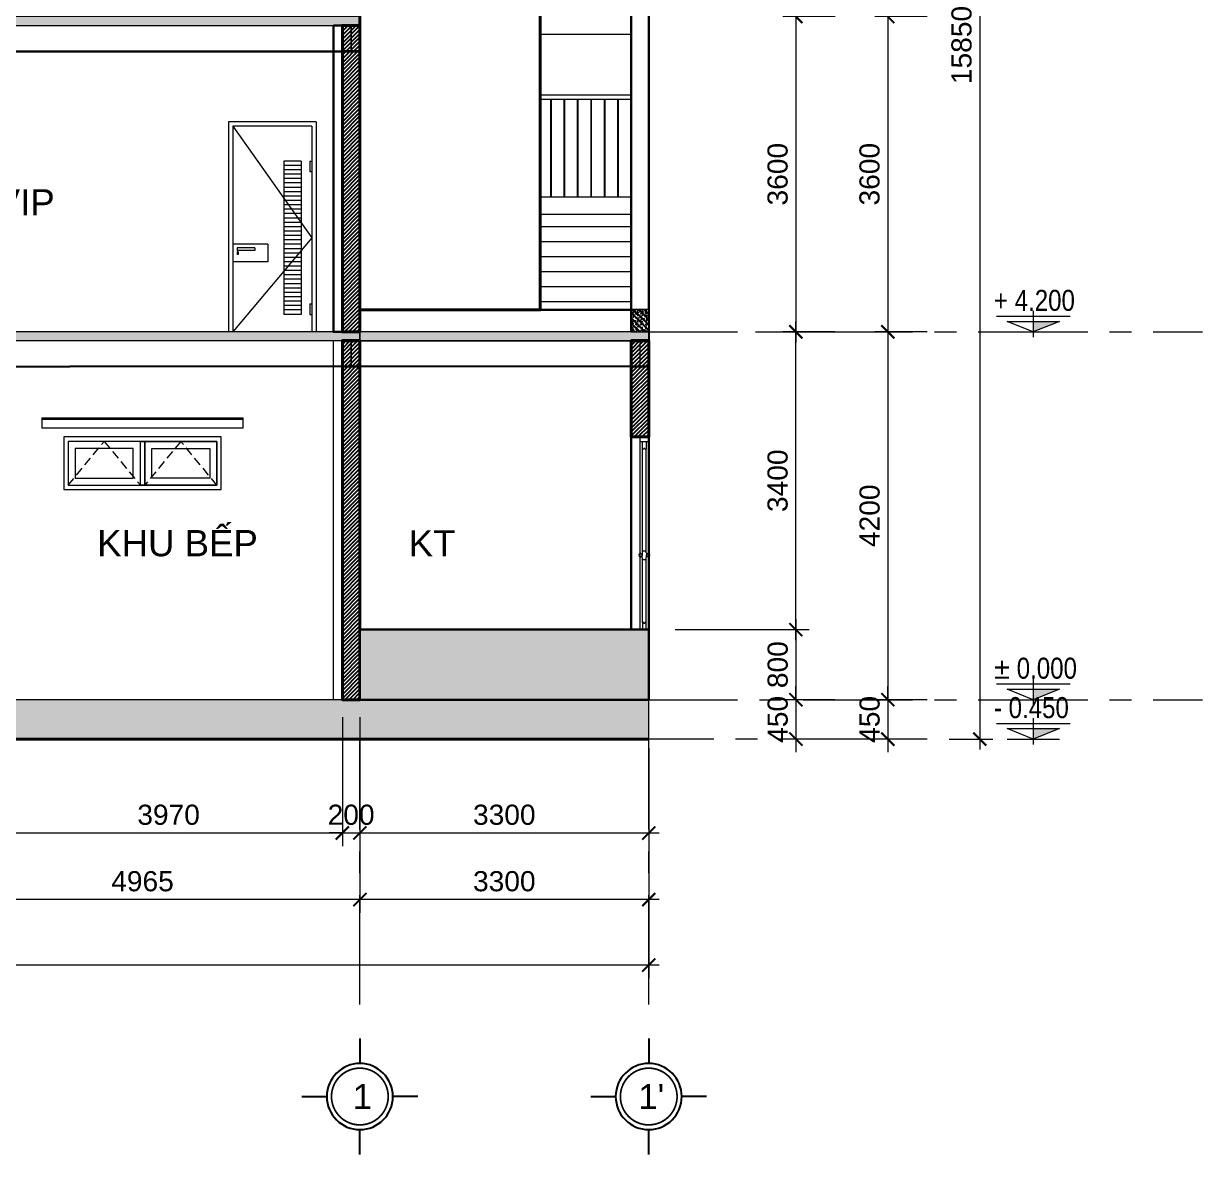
# Model space of a CAD drawing. Header units: millimetres. Extents: x 886808 to 1650903, y -1008069 to 230892.
# Drawn here: x 1046743 to 1060210, y -568742 to -555830 of the extents above; entities that cross this region are included whole.
import ezdxf
from ezdxf.enums import TextEntityAlignment as Align

# ---------------------------------------------------------------- set-up
doc = ezdxf.new("R2010")
doc.units = ezdxf.units.MM
for name, pattern in [('ACAD_ISO07W100', [3, 0, -3]), ('CENTER', [2, 1.25, -0.25, 0.25, -0.25]), ('CENTER2', [28.575, 19.05, -3.175, 3.175, -3.175]), ('CONTINOUS', [0]), ('DASHED', [0.75, 0.5, -0.25])]:
    doc.linetypes.add(name, pattern=pattern)
doc.layers.get('0').update_dxf_attribs({"lineweight": 0})
for name, color, linetype, lineweight in [('0.NETMANHNHAT-0.05', 251, 'Continuous', 0), ('01- NET TUONG- 242', 242, 'Continuous', 40), ('03- Net Cua- 153', 153, 'Continuous', 9), ('06- Dim- 250', 250, 'Continuous', 0), ('06-Dim', 250, 'Continuous', 0), ('8l NET TO', 8, 'Continuous', 9), ('A-GLAZ', 151, 'Continuous', 5), ('A-GLAZ-CURT', 52, 'Continuous', 5), ('A-Wall', 113, 'Continuous', 30), ('A_Dim', 8, 'Continuous', 5), ('ADP_007_text', 7, 'Continuous', 15), ('ADP_137_symbol', 137, 'Continuous', 9), ('i_hatch', 250, 'Continuous', 0), ('net truc', 250, 'CENTER2', 5), ('net vl', 33, 'Continuous', 5), ('Text', 250, 'Continuous', 25)]:
    doc.layers.add(name, color=color, linetype=linetype, lineweight=lineweight)
doc.layers.add('SCA1-ARC-1-concrete_block_1_c', color=141, linetype='Continuous')
doc.styles.add('ADP_HC_vni_HC', font='')
doc.styles.add('Arial', font='arial.ttf', dxfattribs={"height": 253.361452})
doc.styles.add('Roof Fl type B$0$GHICHUTHUONG', font='arial.ttf', dxfattribs={"width": 0.8})
doc.styles.add('TIÊU ĐỀ', font='arial.ttf', dxfattribs={"height": 230})
doc.styles.get('ADP_HC_vni_HC').set_extended_font_data('VNI-Helve-Condense')
doc.dimstyles.new('1-100', dxfattribs={"dimtxt": 230, "dimasz": 150, "dimexe": 150, "dimexo": 300, "dimgap": 90, "dimtad": 1, "dimdec": 0, "dimrnd": 5, "dimzin": 0, "dimtxsty": 'TIÊU ĐỀ', "dimblk": 'ARCHTICK', "dimcen": 100, "dimdle": 120, "dimclrd": 256, "dimclre": 256, "dimclrt": 2, "dimadec": 0, "dimazin": 0, "dimtfac": 1, "dimtdec": 0, "dimtix": 1, "dimtmove": 1, "dimatfit": 3, "dimldrblk": 'OPEN30', "dimfxl": 900, "dimtolj": 1, "dimtzin": 0, "dimlwd": 13, "dimlwe": 13, "dimarcsym": 1})

# ---------------------------------------------------------------- blocks, each defined once
blk = doc.blocks.new('_ArchTick')
at = {"color": 0, "linetype": 'ByBlock', "const_width": 0.15}
blk.add_lwpolyline([(-0.5, -0.5), (0.5, 0.5)], dxfattribs=at)
blk = doc.blocks.new('*D450')
at = {"layer": 'A_Dim', "lineweight": 13, "transparency": 16777216}
for p, q in [((1056616, -552330), (1056616, -555870)), ((1054485, -552450), (1056766, -552450)), ((1057066, -555750), (1056466, -555750))]:
    blk.add_line(p, q, dxfattribs=at)
at = {"layer": 'Defpoints', "color": 0, "transparency": 16777216}
for p in [(1054185, -552450), (1056616, -555750), (1057366, -555750)]:
    blk.add_point(p, dxfattribs=at)
at = {"layer": 'A_Dim', "lineweight": 13, "transparency": 16777216, "xscale": 150, "yscale": 150, "zscale": 150}
for p, rotation in [((1056616, -552450), 90), ((1056616, -555750), 270)]:
    blk.add_blockref('_ArchTick', p, dxfattribs=dict(at, rotation=rotation))
at = {"layer": 'A_Dim', "color": 2, "transparency": 16777216, "insert": (1056408, -554100), "char_height": 230, "width": 926.71, "attachment_point": 5, "rotation": 90, "style": 'TIÊU ĐỀ'}
blk.add_mtext('\\A1;3300', dxfattribs=at)
blk = doc.blocks.new('_Open30')
at = {"color": 0, "linetype": 'ByBlock', "lineweight": -2}
for p, q in [((-1, 0.268), (0, 0)), ((0, 0), (-1, -0.268)), ((0, 0), (-1, 0))]:
    blk.add_line(p, q, dxfattribs=at)
blk = doc.blocks.new('*D451')
at = {"layer": 'A_Dim', "lineweight": 13, "transparency": 16777216}
for p, q in [((1057066, -555750), (1056466, -555750)), ((1056616, -555630), (1056616, -559470)), ((1057066, -559350), (1056466, -559350))]:
    blk.add_line(p, q, dxfattribs=at)
at = {"layer": 'Defpoints', "color": 0, "transparency": 16777216}
for p in [(1057366, -555750), (1056616, -559350), (1057366, -559350)]:
    blk.add_point(p, dxfattribs=at)
at = {"layer": 'A_Dim', "lineweight": 13, "transparency": 16777216, "xscale": 150, "yscale": 150, "zscale": 150}
for p, rotation in [((1056616, -555750), 90), ((1056616, -559350), 270)]:
    blk.add_blockref('_ArchTick', p, dxfattribs=dict(at, rotation=rotation))
at = {"layer": 'A_Dim', "color": 2, "transparency": 16777216, "insert": (1056408, -557550), "char_height": 230, "width": 926.71, "attachment_point": 5, "rotation": 90, "style": 'TIÊU ĐỀ'}
blk.add_mtext('\\A1;3600', dxfattribs=at)
blk = doc.blocks.new('*D452')
at = {"layer": 'A_Dim', "lineweight": 13, "transparency": 16777216}
for p, q in [((1056616, -559230), (1056616, -563670)), ((1057066, -559350), (1056466, -559350)), ((1057066, -563550), (1056466, -563550))]:
    blk.add_line(p, q, dxfattribs=at)
at = {"layer": 'Defpoints', "color": 0, "transparency": 16777216}
for p in [(1057366, -559350), (1056616, -563550), (1057366, -563550)]:
    blk.add_point(p, dxfattribs=at)
at = {"layer": 'A_Dim', "lineweight": 13, "transparency": 16777216, "xscale": 150, "yscale": 150, "zscale": 150}
for p, rotation in [((1056616, -559350), 90), ((1056616, -563550), 270)]:
    blk.add_blockref('_ArchTick', p, dxfattribs=dict(at, rotation=rotation))
at = {"layer": 'A_Dim', "color": 2, "transparency": 16777216, "insert": (1056409, -561450), "char_height": 230, "width": 926.71, "attachment_point": 5, "rotation": 90, "style": 'TIÊU ĐỀ'}
blk.add_mtext('\\A1;4200', dxfattribs=at)
blk = doc.blocks.new('*D453')
at = {"layer": 'A_Dim', "lineweight": 13, "transparency": 16777216}
for p, q in [((1056616, -563550), (1056616, -563400)), ((1057066, -563550), (1056466, -563550)), ((1056616, -563550), (1056616, -564000)), ((1057066, -564000), (1056466, -564000)), ((1056616, -564000), (1056616, -564150))]:
    blk.add_line(p, q, dxfattribs=at)
at = {"layer": 'Defpoints', "color": 0, "transparency": 16777216}
for p in [(1057366, -563550), (1056616, -564000), (1057366, -564000)]:
    blk.add_point(p, dxfattribs=at)
at = {"layer": 'A_Dim', "lineweight": 13, "transparency": 16777216, "xscale": 150, "yscale": 150, "zscale": 150}
for p, rotation in [((1056616, -563550), 270), ((1056616, -564000), 90)]:
    blk.add_blockref('_ArchTick', p, dxfattribs=dict(at, rotation=rotation))
at = {"layer": 'A_Dim', "color": 2, "transparency": 16777216, "insert": (1056409, -563775), "char_height": 230, "width": 695.03, "attachment_point": 5, "rotation": 90, "style": 'TIÊU ĐỀ'}
blk.add_mtext('\\A1;450', dxfattribs=at)
blk = doc.blocks.new('*D454')
at = {"layer": 'A_Dim', "lineweight": 13, "transparency": 16777216}
for p, q in [((1057666, -548030), (1057666, -564120)), ((1056514, -548150), (1057816, -548150)), ((1057316, -564000), (1057816, -564000))]:
    blk.add_line(p, q, dxfattribs=at)
at = {"layer": 'Defpoints', "color": 0, "transparency": 16777216}
for p in [(1056214, -548150), (1057016, -564000), (1057666, -564000)]:
    blk.add_point(p, dxfattribs=at)
at = {"layer": 'A_Dim', "lineweight": 13, "transparency": 16777216, "xscale": 150, "yscale": 150, "zscale": 150}
for p, rotation in [((1057666, -548150), 90), ((1057666, -564000), 270)]:
    blk.add_blockref('_ArchTick', p, dxfattribs=dict(at, rotation=rotation))
at = {"layer": 'A_Dim', "color": 2, "transparency": 16777216, "insert": (1057459, -556075), "char_height": 230, "width": 1158.39, "attachment_point": 5, "rotation": 90, "style": 'TIÊU ĐỀ'}
blk.add_mtext('\\A1;15850', dxfattribs=at)
blk = doc.blocks.new('*D456')
at = {"layer": 'A_Dim', "lineweight": 13, "transparency": 16777216}
for p, q in [((1055566, -552330), (1055566, -555870)), ((1055718, -552450), (1055716, -552450)), ((1056016, -555750), (1055416, -555750))]:
    blk.add_line(p, q, dxfattribs=at)
at = {"layer": 'Defpoints', "color": 0, "transparency": 16777216}
for p in [(1055418, -552450), (1055566, -555750), (1056316, -555750)]:
    blk.add_point(p, dxfattribs=at)
at = {"layer": 'A_Dim', "lineweight": 13, "transparency": 16777216, "xscale": 150, "yscale": 150, "zscale": 150}
for p, rotation in [((1055566, -552450), 90), ((1055566, -555750), 270)]:
    blk.add_blockref('_ArchTick', p, dxfattribs=dict(at, rotation=rotation))
at = {"layer": 'A_Dim', "color": 2, "transparency": 16777216, "insert": (1055358, -554100), "char_height": 230, "width": 926.71, "attachment_point": 5, "rotation": 90, "style": 'TIÊU ĐỀ'}
blk.add_mtext('\\A1;3300', dxfattribs=at)
blk = doc.blocks.new('*D457')
at = {"layer": 'A_Dim', "lineweight": 13, "transparency": 16777216}
for p, q in [((1056016, -555750), (1055416, -555750)), ((1055566, -555630), (1055566, -559470)), ((1056016, -559350), (1055416, -559350))]:
    blk.add_line(p, q, dxfattribs=at)
at = {"layer": 'Defpoints', "color": 0, "transparency": 16777216}
for p in [(1056316, -555750), (1055566, -559350), (1056316, -559350)]:
    blk.add_point(p, dxfattribs=at)
at = {"layer": 'A_Dim', "lineweight": 13, "transparency": 16777216, "xscale": 150, "yscale": 150, "zscale": 150}
for p, rotation in [((1055566, -555750), 90), ((1055566, -559350), 270)]:
    blk.add_blockref('_ArchTick', p, dxfattribs=dict(at, rotation=rotation))
at = {"layer": 'A_Dim', "color": 2, "transparency": 16777216, "insert": (1055358, -557550), "char_height": 230, "width": 926.71, "attachment_point": 5, "rotation": 90, "style": 'TIÊU ĐỀ'}
blk.add_mtext('\\A1;3600', dxfattribs=at)
blk = doc.blocks.new('*D458')
at = {"layer": 'A_Dim', "lineweight": 13, "transparency": 16777216}
for p, q in [((1054185, -562750), (1055716, -562750)), ((1055566, -562630), (1055566, -563670)), ((1056016, -563550), (1055416, -563550))]:
    blk.add_line(p, q, dxfattribs=at)
at = {"layer": 'Defpoints', "color": 0, "transparency": 16777216}
for p in [(1053885, -562750, 0), (1055566, -563550), (1056316, -563550)]:
    blk.add_point(p, dxfattribs=at)
at = {"layer": 'A_Dim', "lineweight": 13, "transparency": 16777216, "xscale": 150, "yscale": 150, "zscale": 150}
for p, rotation in [((1055566, -562750), 90), ((1055566, -563550), 270)]:
    blk.add_blockref('_ArchTick', p, dxfattribs=dict(at, rotation=rotation))
at = {"layer": 'A_Dim', "color": 2, "transparency": 16777216, "insert": (1055359, -563150), "char_height": 230, "width": 926.71, "attachment_point": 5, "rotation": 90, "style": 'TIÊU ĐỀ'}
blk.add_mtext('\\A1;800', dxfattribs=at)
blk = doc.blocks.new('*D459')
at = {"layer": 'A_Dim', "lineweight": 13, "transparency": 16777216}
for p, q in [((1055566, -563550), (1055566, -563400)), ((1056016, -563550), (1055416, -563550)), ((1055566, -563550), (1055566, -564000)), ((1056016, -564000), (1055416, -564000)), ((1055566, -564000), (1055566, -564150))]:
    blk.add_line(p, q, dxfattribs=at)
at = {"layer": 'Defpoints', "color": 0, "transparency": 16777216}
for p in [(1056316, -563550), (1055566, -564000), (1056316, -564000)]:
    blk.add_point(p, dxfattribs=at)
at = {"layer": 'A_Dim', "lineweight": 13, "transparency": 16777216, "xscale": 150, "yscale": 150, "zscale": 150}
for p, rotation in [((1055566, -563550), 270), ((1055566, -564000), 90)]:
    blk.add_blockref('_ArchTick', p, dxfattribs=dict(at, rotation=rotation))
at = {"layer": 'A_Dim', "color": 2, "transparency": 16777216, "insert": (1055359, -563775), "char_height": 230, "width": 695.03, "attachment_point": 5, "rotation": 90, "style": 'TIÊU ĐỀ'}
blk.add_mtext('\\A1;450', dxfattribs=at)
blk = doc.blocks.new('cao độ')
at = {"layer": 'ADP_137_symbol'}
blk.add_hatch(color=0, dxfattribs=at).paths.add_polyline_path([(0, 1), (0, 0), (2.5, 1)])
at = {"layer": 'ADP_137_symbol', "color": 0}
for points in [[(-3.5, 1.5), (3.5, 1.5)], [(0, 2), (0, -0.5)], [(-2.5, 1), (2.5, 1), (0, 0), (-2.5, 1)], [(-2.5, 0), (2.5, 0)]]:
    blk.add_lwpolyline(points, dxfattribs=at)
at = {"layer": 'ADP_007_text', "style": 'ADP_HC_vni_HC'}
blk.add_attdef('A', (-3.75, 2), '', height=2, dxfattribs=at)
blk = doc.blocks.new('*U900')
for p, q in [((0, 7), (0, 4)), ((-7, 0), (-4, 0)), ((7, 0), (4, 0)), ((0, -7), (0, -4))]:
    blk.add_line(p, q)
blk.add_circle((0, 0), 4)
at = {"layer": 'net truc', "color": 4, "linetype": 'CONTINOUS', "ltscale": 0.08, "const_width": 0.208}
blk.add_lwpolyline([(3.43, -0.02, 0.414214), (0.02, 3.43, 2.414214), (3.43, -0.02, 0.24166)], format="xyb", dxfattribs=at)
at = {"color": 7, "style": 'Arial', "flags": 8}
blk.add_attdef('DETAIL#', text='', height=3, dxfattribs=at).set_placement((0, 0), align=Align.MIDDLE_CENTER)
blk = doc.blocks.new('*D460')
at = {"layer": 'A_Dim', "lineweight": 13, "transparency": 16777216}
for p, q in [((1050585, -564300), (1050585, -565982)), ((1053885, -564300), (1053885, -565982)), ((1054005, -565832), (1050465, -565832))]:
    blk.add_line(p, q, dxfattribs=at)
at = {"layer": 'Defpoints', "color": 0, "transparency": 16777216}
for p in [(1050585, -564000), (1053885, -564000), (1050585, -565832)]:
    blk.add_point(p, dxfattribs=at)
at = {"layer": 'A_Dim', "lineweight": 13, "transparency": 16777216, "xscale": 150, "yscale": 150, "zscale": 150, "rotation": 180}
blk.add_blockref('_ArchTick', (1050585, -565832), dxfattribs=at)
at = {"layer": 'A_Dim', "lineweight": 13, "transparency": 16777216, "xscale": 150, "yscale": 150, "zscale": 150}
blk.add_blockref('_ArchTick', (1053885, -565832), dxfattribs=at)
at = {"layer": 'A_Dim', "color": 2, "transparency": 16777216, "insert": (1052235, -565624), "char_height": 230, "attachment_point": 5, "style": 'TIÊU ĐỀ'}
blk.add_mtext('\\A1;3300', dxfattribs=at)
blk = doc.blocks.new('*D461')
at = {"layer": 'A_Dim', "lineweight": 13, "transparency": 16777216}
for p, q in [((1045620, -564300), (1045620, -565982)), ((1050585, -564300), (1050585, -565982)), ((1050705, -565832), (1045500, -565832))]:
    blk.add_line(p, q, dxfattribs=at)
at = {"layer": 'Defpoints', "color": 0, "transparency": 16777216}
for p in [(1045620, -564000), (1050585, -564000), (1045620, -565832)]:
    blk.add_point(p, dxfattribs=at)
at = {"layer": 'A_Dim', "lineweight": 13, "transparency": 16777216, "xscale": 150, "yscale": 150, "zscale": 150, "rotation": 180}
blk.add_blockref('_ArchTick', (1045620, -565832), dxfattribs=at)
at = {"layer": 'A_Dim', "lineweight": 13, "transparency": 16777216, "xscale": 150, "yscale": 150, "zscale": 150}
blk.add_blockref('_ArchTick', (1050585, -565832), dxfattribs=at)
at = {"layer": 'A_Dim', "color": 2, "transparency": 16777216, "insert": (1048102, -565624), "char_height": 230, "attachment_point": 5, "style": 'TIÊU ĐỀ'}
blk.add_mtext('\\A1;4965', dxfattribs=at)
blk = doc.blocks.new('*D749')
at = {"layer": 'A_Dim', "lineweight": 13, "transparency": 16777216}
for p, q in [((1020155, -564300), (1020155, -566729)), ((1053885, -564300), (1053885, -566729)), ((1020035, -566579), (1054005, -566579))]:
    blk.add_line(p, q, dxfattribs=at)
at = {"layer": 'Defpoints', "color": 0, "transparency": 16777216}
for p in [(1020155, -564000), (1053885, -564000), (1053885, -566579)]:
    blk.add_point(p, dxfattribs=at)
at = {"layer": 'A_Dim', "lineweight": 13, "transparency": 16777216, "xscale": 150, "yscale": 150, "zscale": 150, "rotation": 180}
blk.add_blockref('_ArchTick', (1020155, -566579), dxfattribs=at)
at = {"layer": 'A_Dim', "lineweight": 13, "transparency": 16777216, "xscale": 150, "yscale": 150, "zscale": 150}
blk.add_blockref('_ArchTick', (1053885, -566579), dxfattribs=at)
at = {"layer": 'A_Dim', "color": 2, "transparency": 16777216, "insert": (1037020, -566372), "char_height": 230, "attachment_point": 5, "style": 'TIÊU ĐỀ'}
blk.add_mtext('\\A1;33730', dxfattribs=at)
blk = doc.blocks.new('*U132')
at = {"linetype": 'ACAD_ISO07W100', "ltscale": 1000, "transparency": 33554636}
blk.add_wipeout([(0, 0), (0, 10130), (100, 10130), (100, 0)], dxfattribs=at)
at = {"layer": 'i_hatch', "transparency": 33554636}
h = blk.add_hatch(dxfattribs=at)
h.set_pattern_fill('BT-01', color=256, scale=10, angle=90, style=0, pattern_type=2)
h.set_pattern_definition([(140, (21648.994, -31740.635), (6.27521, 71.72602), [7.5, -82.5]), (85, (21648.994, -31740.635), (-75.21921, -13.87513), [6, -66]), (190.4514, (21649.52, -31734.66), (-68.94395, 57.85094), [6.37402, -70.11421]), (136.1842, (21628.99, -31740.635), (16.5519, 106.7241), [11.25, -123.75]), (186.6356, (21630.37, -31731.74), (-97.41179, 93.46627), [9.56103, -105.1713]), (81.1842, (21628.99, -31740.63), (-97.41186, 93.4662), [9, -99]), (111, (21633.994, -31730.635), (40.26189, 59.690705), [7.5, -82.5]), (56, (21633.994, -31730.635), (-72.515, 24.33153), [6, -66]), (161.4514, (21637.35, -31725.66), (-32.25305, 84.02226), [6.37402, -70.11421]), (127.5, (21648.994, -31740.635), (-33.289385, 1.215986), [0, -65.2, 0, -67, 0, -66.25]), (97.5, (21648.994, -31740.635), (-39.44117, 26.306954), [0, -38.2, 0, -63.7, 0, -25.25]), (57.5, (21648.994, -31762.935), (2.255487, 53.382244), [0, -25, 0, -78, 0, -103.5]), (47.5, (21648.994, -31772.935), (-10.0105, 58.318617), [0, -32.5, 0, -51.8, 0, -73.5]), (135, (21648.994, -31740.635), (-30.05204, -30.05204), []), (135, (21636.744, -31740.635), (-30.05204, -30.05204), [])])
h.paths.add_polyline_path([(0, 10130), (0, 0), (100, 0), (100, 10130)])
at = {"transparency": 33554636}
blk.add_lwpolyline([(0, 0), (0, 10130), (100, 10130), (100, 0)], close=True, dxfattribs=at)
blk = doc.blocks.new('A$C721F1166')
at = {"layer": 'A-GLAZ-CURT', "transparency": 33554636}
blk.add_lwpolyline([(97, 9), (97, 291), (0, 291), (0, 300), (200, 300), (200, 291), (103, 291), (103, 9), (200, 9), (200, 0), (0, 0), (0, 9)], close=True, dxfattribs=at)
blk = doc.blocks.new('*U143')
at = {"linetype": 'ACAD_ISO07W100', "ltscale": 1000, "transparency": 33554636}
blk.add_wipeout([(0, 0), (0, 10130), (100, 10130), (100, 0)], dxfattribs=at)
at = {"layer": 'i_hatch', "transparency": 33554636}
h = blk.add_hatch(dxfattribs=at)
h.set_pattern_fill('BT-01', color=256, scale=10, angle=90, style=0, pattern_type=2)
h.set_pattern_definition([(140, (21648.994, -31740.634), (6.27521, 71.72602), [7.5, -82.5]), (85, (21648.994, -31740.634), (-75.21921, -13.87513), [6, -66]), (190.4514, (21649.52, -31734.66), (-68.94395, 57.85094), [6.37402, -70.11421]), (136.1842, (21628.99, -31740.63), (16.5519, 106.7241), [11.25, -123.75]), (186.6356, (21630.37, -31731.74), (-97.41179, 93.46627), [9.56103, -105.1713]), (81.1842, (21628.99, -31740.63), (-97.41186, 93.4662), [9, -99]), (111, (21633.994, -31730.634), (40.26189, 59.690705), [7.5, -82.5]), (56, (21633.994, -31730.634), (-72.515, 24.33153), [6, -66]), (161.4514, (21637.35, -31725.66), (-32.25305, 84.02226), [6.37402, -70.11421]), (127.5, (21648.994, -31740.634), (-33.289385, 1.215986), [0, -65.2, 0, -67, 0, -66.25]), (97.5, (21648.994, -31740.634), (-39.44117, 26.306954), [0, -38.2, 0, -63.7, 0, -25.25]), (57.5, (21648.994, -31762.934), (2.255487, 53.382244), [0, -25, 0, -78, 0, -103.5]), (47.5, (21648.994, -31772.934), (-10.0105, 58.318617), [0, -32.5, 0, -51.8, 0, -73.5]), (135, (21648.994, -31740.634), (-30.05204, -30.05204), []), (135, (21636.744, -31740.634), (-30.05204, -30.05204), [])])
h.paths.add_polyline_path([(0, 10130), (0, 0), (100, 0), (100, 10130)])
at = {"transparency": 33554636}
blk.add_lwpolyline([(0, 0), (0, 10130), (100, 10130), (100, 0)], close=True, dxfattribs=at)
blk = doc.blocks.new('*U483')
at = {"linetype": 'ACAD_ISO07W100', "ltscale": 1000, "transparency": 33554636}
blk.add_wipeout([(0, 0), (0, 3300), (100, 3300), (100, 0)], dxfattribs=at)
at = {"layer": 'i_hatch', "transparency": 33554636}
h = blk.add_hatch(dxfattribs=at)
h.set_pattern_fill('BT-01', color=256, scale=10, angle=90, style=0, pattern_type=2)
h.set_pattern_definition([(140, (21648.994, -38570.634), (6.27521, 71.72602), [7.5, -82.5]), (85, (21648.994, -38570.63), (-75.21921, -13.87513), [6, -66]), (190.4514, (21649.52, -38564.656), (-68.94395, 57.85094), [6.37402, -70.11421]), (136.1842, (21628.99, -38570.63), (16.5519, 106.7241), [11.25, -123.75]), (186.6356, (21630.37, -38561.74), (-97.41179, 93.46627), [9.56103, -105.1713]), (81.1842, (21628.99, -38570.63), (-97.41186, 93.4662), [9, -99]), (111, (21633.994, -38560.634), (40.26189, 59.690705), [7.5, -82.5]), (56, (21633.994, -38560.63), (-72.515, 24.33153), [6, -66]), (161.4514, (21637.35, -38555.66), (-32.25305, 84.02226), [6.37402, -70.11421]), (127.5, (21648.994, -38570.634), (-33.289385, 1.215986), [0, -65.2, 0, -67, 0, -66.25]), (97.5, (21648.994, -38570.634), (-39.44117, 26.306954), [0, -38.2, 0, -63.7, 0, -25.25]), (57.5, (21648.994, -38592.934), (2.255487, 53.382244), [0, -25, 0, -78, 0, -103.5]), (47.5, (21648.994, -38602.934), (-10.0105, 58.318617), [0, -32.5, 0, -51.8, 0, -73.5]), (135, (21648.994, -38570.634), (-30.05204, -30.05204), []), (135, (21636.744, -38570.634), (-30.05204, -30.05204), [])])
h.paths.add_polyline_path([(0, 3300), (0, 0), (100, 0), (100, 3300)])
at = {"transparency": 33554636}
blk.add_lwpolyline([(0, 0), (0, 3300), (100, 3300), (100, 0)], close=True, dxfattribs=at)
blk = doc.blocks.new('*U482')
at = {"linetype": 'ByBlock', "transparency": 33554636}
h = blk.add_hatch(dxfattribs=at)
h.set_pattern_fill('ANSI31', color=8, scale=10, angle=90, style=0)
h.set_pattern_definition([(135, (100, 100), (-22.4506, -22.4506), [])])
h.paths.add_polyline_path([(0, 0), (200, 0), (200, 1100), (0, 1100)])
at = {"layer": '01- NET TUONG- 242', "linetype": 'ByBlock', "transparency": 33554636}
blk.add_lwpolyline([(0, 0), (200, 0), (200, 1100), (0, 1100)], close=True, dxfattribs=at)
blk = doc.blocks.new('*U126')
at = {"linetype": 'ACAD_ISO07W100', "ltscale": 1000, "transparency": 33554636}
blk.add_wipeout([(0, 0), (0, 200), (250, 200), (250, 0)], dxfattribs=at)
at = {"layer": 'i_hatch', "transparency": 33554636}
h = blk.add_hatch(dxfattribs=at)
h.set_pattern_fill('BT-01', color=256, scale=10, angle=90, style=0, pattern_type=2)
h.set_pattern_definition([(140, (21799, -41670.634), (6.27521, 71.72602), [7.5, -82.5]), (85, (21799, -41670.634), (-75.21921, -13.87513), [6, -66]), (190.4514, (21799.52, -41664.66), (-68.94395, 57.85094), [6.37402, -70.11421]), (136.1842, (21779, -41670.63), (16.5519, 106.7241), [11.25, -123.75]), (186.6356, (21780.38, -41661.74), (-97.41179, 93.46627), [9.56103, -105.1713]), (81.1842, (21779, -41670.63), (-97.41186, 93.4662), [9, -99]), (111, (21784, -41660.634), (40.26189, 59.690705), [7.5, -82.5]), (56, (21784, -41660.634), (-72.515, 24.33153), [6, -66]), (161.4514, (21787.35, -41655.66), (-32.25305, 84.02226), [6.37402, -70.11421]), (127.5, (21798.998, -41670.634), (-33.289385, 1.215986), [0, -65.2, 0, -67, 0, -66.25]), (97.5, (21798.998, -41670.634), (-39.44117, 26.306954), [0, -38.2, 0, -63.7, 0, -25.25]), (57.5, (21798.998, -41692.934), (2.255487, 53.382244), [0, -25, 0, -78, 0, -103.5]), (47.5, (21799, -41702.934), (-10.0105, 58.318617), [0, -32.5, 0, -51.8, 0, -73.5]), (135, (21798.998, -41670.634), (-30.05204, -30.05204), []), (135, (21786.748, -41670.634), (-30.05204, -30.05204), [])])
h.paths.add_polyline_path([(0, 0), (250, 0), (250, 200), (0, 200)])
at = {"transparency": 33554636}
blk.add_lwpolyline([(0, 0), (0, 200), (250, 200), (250, 0)], close=True, dxfattribs=at)
blk = doc.blocks.new('*U134')
at = {"transparency": 33554636}
for p, q in [((0, 2200), (0, 0)), ((100, 2200), (100, 0)), ((30, 876), (30, 2060)), ((70, 876), (70, 2060)), ((30, 900), (70, 900)), ((30, 80), (30, 824)), ((70, 80), (70, 824)), ((30, 800), (70, 800))]:
    blk.add_line(p, q, dxfattribs=at)
blk.add_lwpolyline([(100, 2200), (0, 2200), (0, 2150), (100, 2150)], close=True, dxfattribs=at)
for points in [[(30, 2060), (30, 2150), (70, 2150), (70, 2060), (55, 2060), (55, 2070), (45, 2070), (45, 2060), (30, 2060)], [(30, 876), (26, 876), (26, 847)], [(30, 824), (26, 824), (26, 853)], [(70, 876), (74, 876), (74, 847)], [(70, 824), (74, 824), (74, 853)], [(30, 80), (30, 0), (70, 0), (70, 80), (55, 80), (55, 70), (45, 70), (45, 80), (30, 80)]]:
    blk.add_lwpolyline(points, dxfattribs=at)
for centre, radius, start, end in [((5, 850), 18.7, 40.9574, 319.0426), ((27, 867), 9.08, 211.7064, 266.4209), ((27, 833), 9.08, 93.5791, 148.2936), ((73, 867), 9.08, 273.5791, 328.2936), ((73, 833), 9.08, 31.7064, 86.4209), ((95, 850), 18.7, 220.9574, 139.0426)]:
    blk.add_arc(centre, radius, start, end, dxfattribs=at)
blk = doc.blocks.new('*U128')
at = {"linetype": 'ByBlock', "transparency": 33554636}
h = blk.add_hatch(dxfattribs=at)
h.set_pattern_fill('ANSI31', color=8, scale=10, angle=90, style=0)
h.set_pattern_definition([(135, (100, 3100), (-22.45064, -22.45064), [])])
h.paths.add_polyline_path([(0, 0), (200, 0), (200, 4100), (0, 4100)])
at = {"layer": '01- NET TUONG- 242', "linetype": 'ByBlock', "transparency": 33554636}
blk.add_lwpolyline([(0, 0), (200, 0), (200, 4100), (0, 4100)], close=True, dxfattribs=at)
blk = doc.blocks.new('*U133')
at = {"linetype": 'ByBlock', "transparency": 33554636}
h = blk.add_hatch(dxfattribs=at)
h.set_pattern_fill('ANSI31', color=8, scale=10, angle=90, style=0)
h.set_pattern_definition([(135, (100, 2500.004), (-22.45064, -22.45064), [])])
h.paths.add_polyline_path([(0, 0), (200, 0), (200, 3500), (0, 3500)])
at = {"layer": '01- NET TUONG- 242', "linetype": 'ByBlock', "transparency": 33554636}
blk.add_lwpolyline([(0, 0), (200, 0), (200, 3500), (0, 3500)], close=True, dxfattribs=at)
blk = doc.blocks.new('*U135')
at = {"transparency": 33554636}
for p, q in [((0, 2400), (1000, 2400)), ((0, 2400), (0, 0)), ((50, 2350), (950, 2350)), ((50, 2350), (50, 0)), ((950, 2350), (950, 0)), ((1000, 2400), (1000, 0)), ((70, 1950), (50, 1950)), ((70, 1950), (70, 1830)), ((170, 1950), (370, 1950)), ((170, 1950), (170, 200)), ((170, 1900), (370, 1900)), ((370, 1950), (370, 200)), ((70, 1830), (50, 1830)), ((170, 1850), (370, 1850)), ((170, 1800), (370, 1800)), ((170, 1750), (370, 1750)), ((170, 1700), (370, 1700)), ((170, 1650), (370, 1650)), ((170, 1600), (370, 1600)), ((170, 1550), (370, 1550)), ((170, 1500), (370, 1500)), ((170, 1450), (370, 1450)), ((170, 1400), (370, 1400)), ((170, 1350), (370, 1350)), ((170, 1300), (370, 1300)), ((170, 1250), (370, 1250)), ((170, 1200), (370, 1200)), ((170, 1150), (370, 1150)), ((170, 1100), (370, 1100)), ((170, 1050), (370, 1050)), ((170, 1000), (370, 1000)), ((170, 950), (370, 950)), ((550, 1000), (950, 1000)), ((550, 1000), (550, 800)), ((700, 960), (900, 960)), ((700, 960), (700, 930)), ((900, 960), (900, 930)), ((170, 900), (370, 900)), ((170, 850), (370, 850)), ((700, 930), (900, 930)), ((890, 915), (890, 885)), ((890, 915), (900, 915)), ((890, 885), (900, 885)), ((900, 915), (900, 885)), ((170, 800), (370, 800)), ((170, 750), (370, 750)), ((170, 700), (370, 700)), ((550, 800), (950, 800)), ((170, 650), (370, 650)), ((170, 600), (370, 600)), ((170, 550), (370, 550)), ((170, 500), (370, 500)), ((170, 450), (370, 450)), ((70, 320), (50, 320)), ((70, 320), (70, 200)), ((170, 400), (370, 400)), ((170, 350), (370, 350)), ((170, 300), (370, 300)), ((70, 200), (50, 200)), ((170, 250), (370, 250)), ((170, 200), (370, 200)), ((0, 0), (1000, 0))]:
    blk.add_line(p, q, dxfattribs=at)
blk.add_lwpolyline([(950, 2350), (50, 1075), (950, 0)], dxfattribs=at)
blk = doc.blocks.new('*D475')
at = {"layer": 'A_Dim', "lineweight": 13, "transparency": 16777216}
for p, q in [((1046415, -563750), (1046415, -565222)), ((1050385, -563750), (1050385, -565222)), ((1046295, -565072), (1050505, -565072))]:
    blk.add_line(p, q, dxfattribs=at)
at = {"layer": 'Defpoints', "color": 0, "transparency": 16777216}
for p in [(1046415, -563450), (1050385, -563450), (1050385, -565072)]:
    blk.add_point(p, dxfattribs=at)
at = {"layer": 'A_Dim', "lineweight": 13, "transparency": 16777216, "xscale": 150, "yscale": 150, "zscale": 150, "rotation": 180}
blk.add_blockref('_ArchTick', (1046415, -565072), dxfattribs=at)
at = {"layer": 'A_Dim', "lineweight": 13, "transparency": 16777216, "xscale": 150, "yscale": 150, "zscale": 150}
blk.add_blockref('_ArchTick', (1050385, -565072), dxfattribs=at)
at = {"layer": 'A_Dim', "color": 2, "transparency": 16777216, "insert": (1048400, -564865), "char_height": 230, "attachment_point": 5, "style": 'TIÊU ĐỀ'}
blk.add_mtext('\\A1;3970', dxfattribs=at)
blk = doc.blocks.new('*D476')
at = {"layer": 'A_Dim', "lineweight": 13, "transparency": 16777216}
for p, q in [((1050385, -563750), (1050385, -565222)), ((1050585, -563750), (1050585, -565222)), ((1050385, -565072), (1050235, -565072)), ((1050385, -565072), (1050585, -565072)), ((1050585, -565072), (1050735, -565072))]:
    blk.add_line(p, q, dxfattribs=at)
at = {"layer": 'Defpoints', "color": 0, "transparency": 16777216}
for p in [(1050385, -563450), (1050585, -563450), (1050585, -565072)]:
    blk.add_point(p, dxfattribs=at)
at = {"layer": 'A_Dim', "lineweight": 13, "transparency": 16777216, "xscale": 150, "yscale": 150, "zscale": 150}
blk.add_blockref('_ArchTick', (1050385, -565072), dxfattribs=at)
at = {"layer": 'A_Dim', "lineweight": 13, "transparency": 16777216, "xscale": 150, "yscale": 150, "zscale": 150, "rotation": 180}
blk.add_blockref('_ArchTick', (1050585, -565072), dxfattribs=at)
at = {"layer": 'A_Dim', "color": 2, "transparency": 16777216, "insert": (1050485, -564865), "char_height": 230, "attachment_point": 5, "style": 'TIÊU ĐỀ'}
blk.add_mtext('\\A1;200', dxfattribs=at)
blk = doc.blocks.new('*D477')
at = {"layer": 'A_Dim', "lineweight": 13, "transparency": 16777216}
for p, q in [((1050585, -563750), (1050585, -565222)), ((1053885, -564102), (1053885, -565222)), ((1050465, -565072), (1054005, -565072))]:
    blk.add_line(p, q, dxfattribs=at)
at = {"layer": 'Defpoints', "color": 0, "transparency": 16777216}
for p in [(1050585, -563450), (1053885, -563802), (1053885, -565072)]:
    blk.add_point(p, dxfattribs=at)
at = {"layer": 'A_Dim', "lineweight": 13, "transparency": 16777216, "xscale": 150, "yscale": 150, "zscale": 150, "rotation": 180}
blk.add_blockref('_ArchTick', (1050585, -565072), dxfattribs=at)
at = {"layer": 'A_Dim', "lineweight": 13, "transparency": 16777216, "xscale": 150, "yscale": 150, "zscale": 150}
blk.add_blockref('_ArchTick', (1053885, -565072), dxfattribs=at)
at = {"layer": 'A_Dim', "color": 2, "transparency": 16777216, "insert": (1052235, -564865), "char_height": 230, "attachment_point": 5, "style": 'TIÊU ĐỀ'}
blk.add_mtext('\\A1;3300', dxfattribs=at)
blk = doc.blocks.new('*D478')
at = {"layer": 'A_Dim', "lineweight": 13, "transparency": 16777216}
for p, q in [((1055566, -562870), (1055566, -559230)), ((1055106, -559350), (1055716, -559350)), ((1054185, -562750), (1055716, -562750))]:
    blk.add_line(p, q, dxfattribs=at)
at = {"layer": 'Defpoints', "color": 0, "transparency": 16777216}
for p in [(1054806, -559350), (1055566, -559350), (1053885, -562750, 0)]:
    blk.add_point(p, dxfattribs=at)
at = {"layer": 'A_Dim', "lineweight": 13, "transparency": 16777216, "xscale": 150, "yscale": 150, "zscale": 150}
for p, rotation in [((1055566, -559350), 90), ((1055566, -562750), 270)]:
    blk.add_blockref('_ArchTick', p, dxfattribs=dict(at, rotation=rotation))
at = {"layer": 'A_Dim', "color": 2, "transparency": 16777216, "insert": (1055358, -561050), "char_height": 230, "attachment_point": 5, "rotation": 90, "style": 'TIÊU ĐỀ'}
blk.add_mtext('\\A1;3400', dxfattribs=at)
blk = doc.blocks.new('*U481')
at = {"linetype": 'ACAD_ISO07W100', "ltscale": 1000, "transparency": 33554636}
blk.add_wipeout([(0, 0), (0, 3300), (800, 3300), (800, 0)], dxfattribs=at)
at = {"layer": 'i_hatch', "transparency": 33554636}
h = blk.add_hatch(dxfattribs=at)
h.set_pattern_fill('BT-01', color=256, scale=10, angle=90, style=0, pattern_type=2)
h.set_pattern_definition([(140, (22348.997, -38570.634), (6.27521, 71.72602), [7.5, -82.5]), (85, (22349, -38570.63), (-75.21921, -13.87513), [6, -66]), (190.4514, (22349.52, -38564.656), (-68.94395, 57.85094), [6.37402, -70.11421]), (136.1842, (22329, -38570.63), (16.5519, 106.7241), [11.25, -123.75]), (186.6356, (22330.38, -38561.74), (-97.41179, 93.46627), [9.56103, -105.1713]), (81.1842, (22329, -38570.63), (-97.41186, 93.4662), [9, -99]), (111, (22333.997, -38560.634), (40.26189, 59.690705), [7.5, -82.5]), (56, (22334, -38560.63), (-72.515, 24.33153), [6, -66]), (161.4514, (22337.35, -38555.66), (-32.25305, 84.02226), [6.37402, -70.11421]), (127.5, (22348.997, -38570.634), (-33.289385, 1.215986), [0, -65.2, 0, -67, 0, -66.25]), (97.5, (22348.997, -38570.634), (-39.44117, 26.306954), [0, -38.2, 0, -63.7, 0, -25.25]), (57.5, (22348.997, -38592.934), (2.255487, 53.382244), [0, -25, 0, -78, 0, -103.5]), (47.5, (22348.997, -38602.934), (-10.0105, 58.318617), [0, -32.5, 0, -51.8, 0, -73.5]), (135, (22348.997, -38570.634), (-30.05204, -30.05204), []), (135, (22336.747, -38570.634), (-30.05204, -30.05204), [])])
h.paths.add_polyline_path([(0, 3300), (0, 0), (800, 0), (800, 3300)])
at = {"transparency": 33554636}
blk.add_lwpolyline([(0, 0), (0, 3300), (800, 3300), (800, 0)], close=True, dxfattribs=at)

msp = doc.modelspace()

# ---------------------------------------------------------------- linework, layer by layer
at = {"layer": '0.NETMANHNHAT-0.05', "transparency": 33554636}
for points in [[(1053684.8, -562750.4), (1053684.8, -555750.4)], [(1052646.1, -555950.4), (1053684.8, -555950.4)], [(1052646.1, -556644.9), (1053684.8, -556644.9)], [(1052646.1, -556694.9), (1053684.8, -556694.9)], [(1052646.1, -557807.5), (1053684.8, -557807.5)], [(1052646.1, -558007.5), (1053684.8, -558007.5)], [(1053684.8, -558150.4), (1052646.1, -558150.4)], [(1053684.8, -558321.8), (1052646.1, -558321.8)], [(1053684.8, -558493.2), (1052646.1, -558493.2)], [(1053684.8, -558664.7), (1052646.1, -558664.7)], [(1053684.8, -558836.1), (1052646.1, -558836.1)], [(1053684.8, -559007.5), (1052646.1, -559007.5)], [(1053330.9, -559100.4), (1053330.9, -559100.2)], [(1053380.9, -559100.4), (1053380.9, -559100.2)], [(1053580.9, -559100.4), (1053580.9, -559100.2)], [(1053630.9, -559100.4), (1053630.9, -559100.2)], [(1049346.1, -559350.2), (1052446.1, -559350.2)], [(1052446.1, -559350.2), (1051153.4, -559350.2)]]:
    msp.add_lwpolyline(points, dxfattribs=at)
for points in [[(1052769.8, -557807.5), (1052766.8, -557807.5), (1052766.8, -556694.9), (1052769.8, -556694.9)], [(1052922.8, -557807.5), (1052919.8, -557807.5), (1052919.8, -556694.9), (1052922.8, -556694.9)], [(1053075.8, -557807.5), (1053072.8, -557807.5), (1053072.8, -556694.9), (1053075.8, -556694.9)], [(1053228.8, -557807.5), (1053225.8, -557807.5), (1053225.8, -556694.9), (1053228.8, -556694.9)], [(1053381.8, -557807.5), (1053378.8, -557807.5), (1053378.8, -556694.9), (1053381.8, -556694.9)], [(1053534.8, -557807.5), (1053531.8, -557807.5), (1053531.8, -556694.9), (1053534.8, -556694.9)]]:
    msp.add_lwpolyline(points, close=True, dxfattribs=at)
at = {"layer": '03- Net Cua- 153', "linetype": 'Continuous', "transparency": 33554636}
for points in [[(1049002.2, -560550.4), (1047202.2, -560550.4), (1047202.2, -561150.4), (1049002.2, -561150.4)], [(1048952.2, -560600.4), (1047252.2, -560600.4), (1047252.2, -561100.4), (1048952.2, -561100.4)], [(1048077.2, -560600.4), (1047252.2, -560600.4), (1047252.2, -561100.4), (1048077.2, -561100.4)], [(1048077.2, -560600.4), (1048127.2, -560600.4), (1048127.2, -561100.4), (1048077.2, -561100.4)], [(1048127.2, -560600.4), (1048952.2, -560600.4), (1048952.2, -561100.4), (1048127.2, -561100.4)], [(1047997.2, -560680.4), (1047332.2, -560680.4), (1047332.2, -561020.4), (1047997.2, -561020.4)], [(1048207.2, -560680.4), (1048872.2, -560680.4), (1048872.2, -561020.4), (1048207.2, -561020.4)]]:
    msp.add_lwpolyline(points, close=True, dxfattribs=at)
at = {"layer": '06- Dim- 250', "linetype": 'DASHED', "ltscale": 200, "transparency": 33554636}
for points in [[(1047252.2, -561100.4), (1047664.7, -560600.4), (1048077.2, -561100.4)], [(1048952.2, -561100.4), (1048539.7, -560600.4), (1048127.2, -561100.4)]]:
    msp.add_lwpolyline(points, dxfattribs=at)
at = {"layer": '8l NET TO', "color": 251, "linetype": 'CENTER', "ltscale": 1000, "true_color": 0x636466, "transparency": 33554636}
for p, q in [((1050584.8, -567031.4), (1050584.8, -548441.2)), ((1015649, -559350.4), (1060209.9, -559350.4)), ((1053884.8, -567031.4), (1053884.8, -562750.4)), ((1015649, -563550.4), (1060209.9, -563550.4)), ((1056627.8, -564000.4), (1013980.1, -564000.4))]:
    msp.add_line(p, q, dxfattribs=at)
at = {"layer": 'A-GLAZ', "transparency": 33554636}
for p, q in [((1046952.2, -560330.4), (1046952.2, -560340.4)), ((1046952.2, -560330.4), (1049252.2, -560330.4)), ((1049252.2, -560340.4), (1049252.2, -560330.4)), ((1046952.2, -560340.4), (1046952.2, -560350.4)), ((1049252.2, -560340.4), (1046952.2, -560340.4)), ((1046952.2, -560350.4), (1046952.2, -560450.4)), ((1049252.2, -560350.4), (1046952.2, -560350.4)), ((1049252.2, -560450.4), (1046952.2, -560450.4)), ((1049252.2, -560350.4), (1049252.2, -560340.4)), ((1049252.2, -560450.4), (1049252.2, -560350.4))]:
    msp.add_line(p, q, dxfattribs=at)
at = {"layer": 'A-Wall', "transparency": 33554636}
for p, q in [((1050584.8, -562521.2), (1050584.8, -551850.4)), ((1053684.8, -562750.4), (1053684.8, -554587.7))]:
    msp.add_line(p, q, dxfattribs=at)
for points in [[(1052646.1, -554587.7), (1053884.8, -554587.7), (1053884.8, -562750.4)], [(1040654.8, -556150.4), (1050584.8, -556150.4)], [(1040654.8, -559750.4), (1053884.8, -559741.2)]]:
    msp.add_lwpolyline(points, dxfattribs=at)
msp.add_lwpolyline([(1050584.8, -559450.2), (1050584.8, -559100.2), (1053884.8, -559100.2), (1053884.8, -559450.2)], close=True, dxfattribs=at)
at = {"layer": 'A_Dim', "transparency": 33554636}
msp.add_lwpolyline([(1049002.2, -560550.4), (1047202.2, -560550.4), (1047202.2, -561150.4), (1049002.2, -561150.4)], close=True, dxfattribs=at)

# ---------------------------------------------------------------- block references
at = {"layer": '03- Net Cua- 153', "linetype": 'Continuous', "transparency": 33554636}
msp.add_blockref('*U134', (1053784.8, -562750.2), dxfattribs=at)
at = {"layer": '06-Dim', "ltscale": 50, "transparency": 33554636, "xscale": 120, "yscale": 120, "zscale": 120}
for p, values in [((1058278.2, -559350.4), {'A': '+ 4.200'}), ((1058278.2, -563550.4), {'A': '%%p 0.000'}), ((1058278.2, -564000.4), {'A': '- 0.450'})]:
    msp.add_blockref('cao độ', p, dxfattribs=at).add_auto_attribs(values)
at = {"layer": 'Text', "transparency": 33554636}
ref = msp.add_blockref('*U900', (1050584.8, -568080.9), dxfattribs=dict(at, xscale=-94.41941626506186, yscale=94.41941626506186, zscale=94.41941626506186))
ref.add_attrib('DETAIL#', '1', dxfattribs={"layer": '0', "color": 7, "height": 283.3, "style": 'Arial', "flags": 8}).set_placement((1050614.4, -568080.9), align=Align.MIDDLE_CENTER)
ref = msp.add_blockref('*U900', (1053884.8, -568080.9), dxfattribs=dict(at, xscale=-94.41941626506186, yscale=94.41941626506186, zscale=94.41941626506186))
ref.add_attrib('DETAIL#', "1'", dxfattribs={"layer": '0', "color": 7, "height": 283.26, "style": 'Arial', "flags": 8}).set_placement((1053914.4, -568080.9), align=Align.MIDDLE_CENTER)

# ---------------------------------------------------------------- texts
at = {"layer": 'net vl', "ltscale": 300, "transparency": 33554636, "attachment_point": 5, "style": 'Roof Fl type B$0$GHICHUTHUONG', "bg_fill": 2}
for s, insert, char_height in [('{\\W1;PHÒNG VIP}', (1045937.3, -557873.1), 299.423), ('{\\W1;KHU BẾP}', (1048501.8, -561764.8), 299.423), ('{\\W1;KT}', (1051410.4, -561764.6), 299.42)]:
    msp.add_mtext(s, dxfattribs=dict(at, insert=insert, char_height=char_height))

# ---------------------------------------------------------------- dimensions: what is measured, and where the dimension line sits
at = {"layer": 'A_Dim', "transparency": 33554636}
for base, p1, p2, picture, middle in [((1057666, -564000.4), (1056214.3, -548150.4), (1057015.8, -564000.4), '*D454', (1057458.5, -556075.4)), ((1056616, -555750.4), (1054184.8, -552450.4), (1057366, -555750.4), '*D450', (1056408.4, -554100.4)), ((1055566, -555750.4), (1055418.5, -552450.4), (1056316, -555750.4), '*D456', (1055358.4, -554100.4)), ((1055566, -559350.4), (1056316, -555750.4), (1056316, -559350.4), '*D457', (1055358.4, -557550.4)), ((1056616, -559350.4), (1057366, -555750.4), (1057366, -559350.4), '*D451', (1056408.4, -557550.4)), ((1056616, -563550.4), (1057366, -559350.4), (1057366, -563550.4), '*D452', (1056408.5, -561450.4)), ((1055566, -563550.4), (1053884.8, -562750.4, 0), (1056316, -563550.4), '*D458', (1055358.5, -563150.4)), ((1055566, -564000.4), (1056316, -563550.4), (1056316, -564000.4), '*D459', (1055358.5, -563775.4)), ((1056616, -564000.4), (1057366, -563550.4), (1057366, -564000.4), '*D453', (1056408.5, -563775.4))]:
    dim = msp.add_linear_dim(base=base, p1=p1, p2=p2, angle=90, dimstyle='1-100', override={"dimscale": 1}, dxfattribs=at)
    dim.commit()
    dim.dimension.update_dxf_attribs({"geometry": picture, "text_midpoint": middle})
for base, p1, p2, picture, middle in [((1053884.8, -566579.2), (1020154.8, -564000.4), (1053884.8, -564000.4), '*D749', (1037019.8, -566371.7)), ((1045620.1, -565831.7), (1050584.8, -564000.4), (1045620.1, -564000.4), '*D461', (1048102.4, -565624.3)), ((1050584.8, -565831.7), (1053884.8, -564000.4), (1050584.8, -564000.4), '*D460', (1052234.8, -565624.2))]:
    dim = msp.add_linear_dim(base=base, p1=p1, p2=p2, dimstyle='1-100', override={"dimscale": 1}, dxfattribs=at)
    dim.commit()
    dim.dimension.update_dxf_attribs({"geometry": picture, "text_midpoint": middle})

# ---------------------------------------------------------------- next in the draw order: block references
at = {"transparency": 33554636, "xscale": -1, "rotation": 90}
for name, p in [('*U132', (1050584.8, -555750.4)), ('*U143', (1050584.8, -559350.4))]:
    msp.add_blockref(name, p, dxfattribs=at)

# ---------------------------------------------------------------- next in the draw order: wipeouts: each hides what was drawn before it
at = {"linetype": 'ACAD_ISO07W100', "ltscale": 1000, "transparency": 33554636}
msp.add_wipeout([(1053884.8, -563550.4), (1020154.8, -563550.4), (1020154.8, -564000.4), (1053884.8, -564000.4)], dxfattribs=at).translate(0, 0, 0)

# ---------------------------------------------------------------- next in the draw order: hatches: boundary and pattern name
at = {"layer": 'i_hatch', "transparency": 33554636}
h = msp.add_hatch(dxfattribs=at)
h.set_pattern_fill('BT-01', color=256, scale=10, angle=90, style=0, pattern_type=2)
h.set_pattern_definition([(140, (21998.997, -8140.634), (6.2752135, 71.7260183), [7.5, -82.5]), (85, (21999, -8140.63), (-75.2192134, -13.8751334), [6, -66]), (190.4514, (21999.52, -8134.656), (-68.9439542, 57.850938), [6.374019, -70.114211]), (136.1842, (21979, -8140.63), (16.5519014, 106.724105), [11.25, -123.75]), (186.6356, (21980.38, -8131.74), (-97.411787, 93.466271), [9.561029, -105.1713]), (81.1842, (21979, -8140.63), (-97.41186, 93.466195), [9, -99]), (111, (21983.997, -8130.634), (40.261889, 59.6907052), [7.5, -82.5]), (56, (21984, -8130.63), (-72.5150045, 24.331533), [6, -66]), (161.4514, (21987.35, -8125.66), (-32.2530497, 84.022263), [6.374019, -70.114211]), (127.5, (21998.997, -8140.634), (-33.2893854, 1.21598553), [0, -65.2, 0, -67, 0, -66.25]), (97.5, (21998.997, -8140.634), (-39.4411712, 26.3069537), [0, -38.2, 0, -63.7, 0, -25.25]), (57.5, (21998.997, -8162.934), (2.2554872, 53.3822436), [0, -25, 0, -78, 0, -103.5]), (47.5, (21998.997, -8172.934), (-10.0104982, 58.318617), [0, -32.5, 0, -51.8, 0, -73.5]), (135, (21998.997, -8140.634), (-30.0520382, -30.0520382), []), (135, (21986.747, -8140.634), (-30.0520382, -30.0520382), [])])
h.paths.add_polyline_path([(1020154.8, -564000.4), (1053884.8, -564000.4), (1053884.8, -563550.4), (1020154.8, -563550.4)])

# ---------------------------------------------------------------- next in the draw order: linework, layer by layer
at = {"transparency": 33554636, "elevation": 0}
msp.add_lwpolyline([(1053884.8, -563550.4), (1020154.8, -563550.4), (1020154.8, -564000.4), (1053884.8, -564000.4)], close=True, dxfattribs=at)
at = {"layer": '01- NET TUONG- 242', "transparency": 33554636}
msp.add_line((1053884.8, -564000.4, 0), (1014814.5, -564000.4, 0), dxfattribs=at)
msp.add_lwpolyline([(1050584.8, -551350.4), (1052646.1, -551350.4), (1052646.1, -559100.2), (1050584.8, -559100.2)], close=True, dxfattribs=at)

# ---------------------------------------------------------------- next in the draw order: block references
at = {"layer": '03- Net Cua- 153', "linetype": 'Continuous', "transparency": 33554636, "xscale": -1}
msp.add_blockref('*U135', (1050084.8, -559350.3), dxfattribs=at)
at = {"layer": 'A_Dim', "transparency": 33554636, "xscale": -1}
for p in [(1050584.8, -556150.4), (1050584.8, -559750.2)]:
    msp.add_blockref('A$C721F1166', p, dxfattribs=at)

# ---------------------------------------------------------------- next in the draw order: dimensions: what is measured, and where the dimension line sits
at = {"layer": 'A_Dim', "transparency": 33554636}
for base, p1, p2, picture, middle in [((1050384.8, -565072.1), (1046414.6, -563450.5), (1050384.8, -563450.5), '*D475', (1048399.7, -564864.6)), ((1050584.8, -565072.1), (1050384.8, -563450.5), (1050584.8, -563450.5), '*D476', (1050484.8, -564864.6)), ((1053884.8, -565072.1), (1050584.8, -563450.5), (1053884.8, -563801.7), '*D477', (1052234.8, -564864.6))]:
    dim = msp.add_linear_dim(base=base, p1=p1, p2=p2, dimstyle='1-100', dxfattribs=at)
    dim.commit()
    dim.dimension.update_dxf_attribs({"geometry": picture, "text_midpoint": middle})

# ---------------------------------------------------------------- next in the draw order: block references
at = {"transparency": 33554636, "xscale": -1, "rotation": 90}
msp.add_blockref('*U483', (1053884.8, -559350.2), dxfattribs=at)

# ---------------------------------------------------------------- next in the draw order: linework, layer by layer
at = {"layer": 'A-Wall', "transparency": 33554636}
msp.add_lwpolyline([(1050284.8, -555850.4), (1050584.8, -555850.4), (1050584.8, -559350.4), (1050284.8, -559350.4)], close=True, dxfattribs=at)
at = {"layer": 'A_Dim', "transparency": 33554636}
msp.add_lwpolyline([(1050284.8, -559450.4), (1050584.8, -559450.4), (1050584.8, -563550.4), (1050284.8, -563550.4)], close=True, dxfattribs=at)

# ---------------------------------------------------------------- next in the draw order: block references
at = {"transparency": 33554636, "xscale": -1, "rotation": 270}
msp.add_blockref('*U126', (1053684.8, -559350.2), dxfattribs=at)
at = {"layer": 'A_Dim', "transparency": 33554636, "xscale": -1}
msp.add_blockref('A$C721F1166', (1053884.8, -559750.2), dxfattribs=at)
at = {"layer": 'SCA1-ARC-1-concrete_block_1_c', "linetype": 'ByBlock', "transparency": 33554636, "xscale": -1}
for name, p in [('*U133', (1050584.8, -559350.4)), ('*U128', (1050584.8, -563550.4)), ('*U482', (1053884.8, -560550.2))]:
    msp.add_blockref(name, p, dxfattribs=at)

# ---------------------------------------------------------------- next in the draw order: linework, layer by layer
at = {"layer": '0.NETMANHNHAT-0.05', "transparency": 33554636}
msp.add_lwpolyline([(1053684.8, -559350.4), (1052392.1, -559350.4)], dxfattribs=at)

# ---------------------------------------------------------------- next in the draw order: dimensions: what is measured, and where the dimension line sits
at = {"layer": 'A_Dim', "transparency": 33554636}
dim = msp.add_linear_dim(base=(1055566, -559350.4), p1=(1053884.8, -562750.4, 0), p2=(1054806, -559350.4), angle=90, dimstyle='1-100', dxfattribs=at)
dim.commit()
dim.dimension.update_dxf_attribs({"geometry": '*D478', "text_midpoint": (1055358.4, -561050.4)})

# ---------------------------------------------------------------- next in the draw order: block references
at = {"layer": 'A-Wall', "transparency": 33554636, "xscale": -1, "rotation": 90}
msp.add_blockref('*U481', (1053884.8, -562750.4, 0), dxfattribs=at)

doc.saveas('drawing.dxf')
